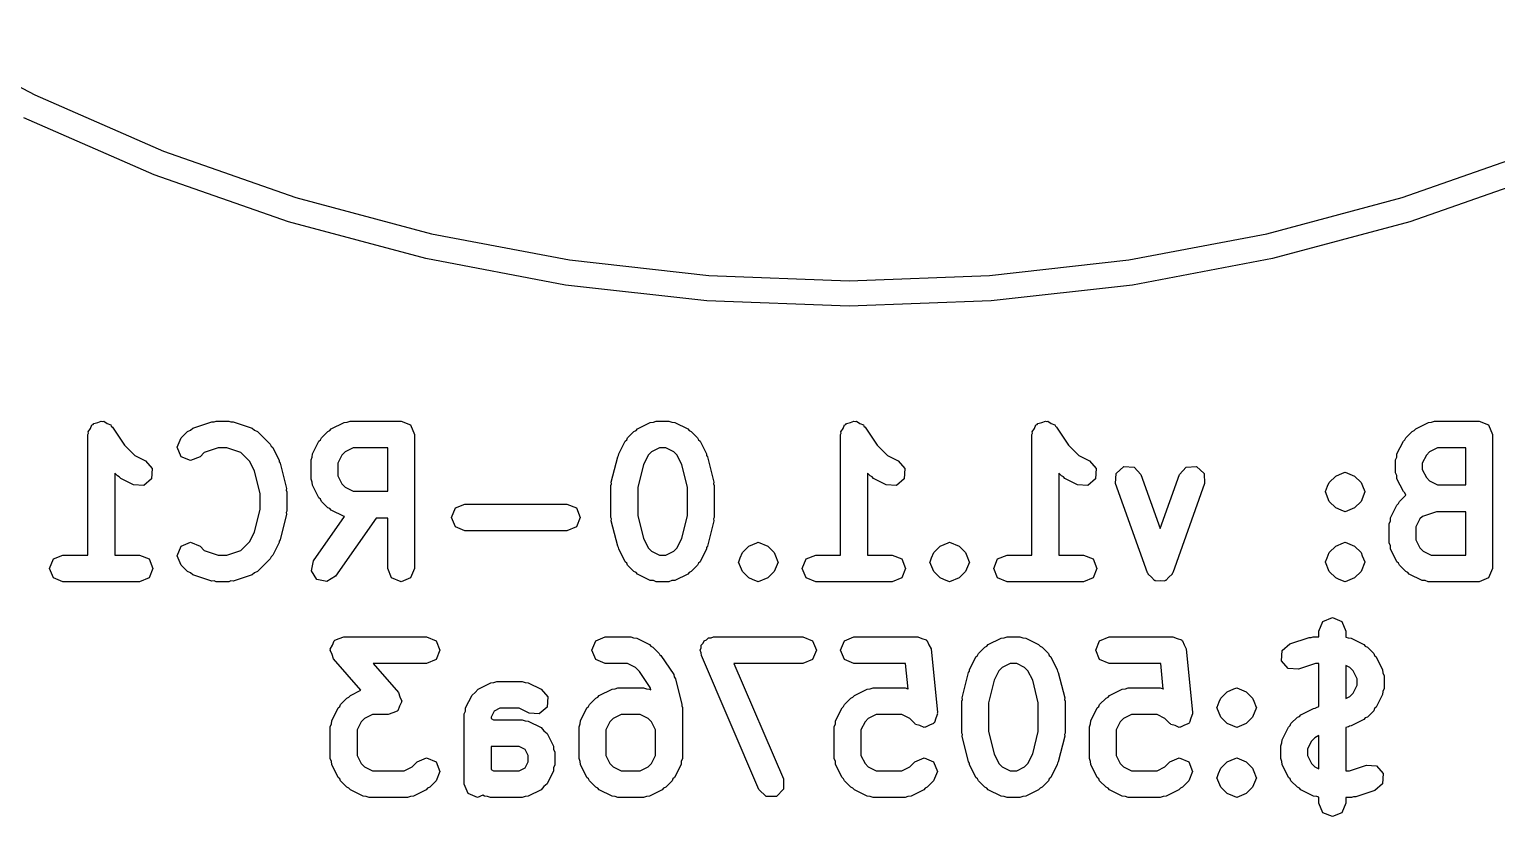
# Model space of a CAD drawing. Extents: x 2.814 to 3.627, y -2.717 to -1.999.
# Drawn here: x 3.0291 to 3.2448, y -2.7167 to -2.601 of the extents above; entities that cross this region are included whole.
import ezdxf

# ---------------------------------------------------------------- set-up
doc = ezdxf.new("R2010")
doc.units = 0
doc.header["$MEASUREMENT"] = 0
doc.layers.add('BLACK', color=7, linetype='CONTINUOUS')

msp = doc.modelspace()

# ---------------------------------------------------------------- linework, layer by layer
at = {"layer": 'BLACK', "linetype": 'CONTINUOUS'}
for p, q in [((3.01171, -2.60104), (3.02995, -2.61068)), ((3.02995, -2.61068), (3.04885, -2.61892)), ((3.04748, -2.62241), (3.02832, -2.61405)), ((3.04885, -2.61892), (3.06832, -2.62574)), ((3.23089, -2.62574), (3.25036, -2.61892)), ((3.06721, -2.62931), (3.04748, -2.62241)), ((3.25173, -2.62241), (3.232, -2.62931)), ((3.06832, -2.62574), (3.08824, -2.63107)), ((3.21097, -2.63107), (3.23089, -2.62574)), ((3.08741, -2.63472), (3.06721, -2.62931)), ((3.232, -2.62931), (3.21181, -2.63472)), ((3.08824, -2.63107), (3.1085, -2.63491)), ((3.19071, -2.63491), (3.21097, -2.63107)), ((3.10794, -2.63861), (3.08741, -2.63472)), ((3.1085, -2.63491), (3.129, -2.63722)), ((3.17022, -2.63722), (3.19071, -2.63491)), ((3.21181, -2.63472), (3.19127, -2.63861)), ((3.12872, -2.64095), (3.10794, -2.63861)), ((3.129, -2.63722), (3.14961, -2.63799)), ((3.14961, -2.63799), (3.17022, -2.63722)), ((3.19127, -2.63861), (3.1705, -2.64095)), ((3.14961, -2.64173), (3.12872, -2.64095)), ((3.1705, -2.64095), (3.14961, -2.64173)), ((3.03918, -2.65883), (3.03971, -2.65861)), ((3.03971, -2.65861), (3.03989, -2.65868)), ((3.03989, -2.65868), (3.04009, -2.65864)), ((3.04009, -2.65864), (3.04057, -2.65896)), ((3.05628, -2.65873), (3.05658, -2.65861)), ((3.05658, -2.65861), (3.05846, -2.65861)), ((3.05846, -2.65861), (3.05875, -2.65873)), ((3.07584, -2.65878), (3.07627, -2.65861)), ((3.07627, -2.65861), (3.08376, -2.65861)), ((3.08376, -2.65861), (3.08516, -2.65918)), ((3.12084, -2.65878), (3.12126, -2.65861)), ((3.12126, -2.65861), (3.12313, -2.65861)), ((3.12313, -2.65861), (3.12356, -2.65878)), ((3.14979, -2.65883), (3.15032, -2.65861)), ((3.15032, -2.65861), (3.15051, -2.65868)), ((3.15051, -2.65868), (3.1507, -2.65864)), ((3.1507, -2.65864), (3.15118, -2.65896)), ((3.17791, -2.65883), (3.17844, -2.65861)), ((3.17844, -2.65861), (3.17863, -2.65868)), ((3.17863, -2.65868), (3.17883, -2.65864)), ((3.17883, -2.65864), (3.1793, -2.65896)), ((3.2352, -2.65878), (3.23562, -2.65861)), ((3.23562, -2.65861), (3.24218, -2.65861)), ((3.24218, -2.65861), (3.24357, -2.65918)), ((3.03774, -2.66058), (3.03782, -2.66039)), ((3.03774, -2.67829), (3.03774, -2.66058)), ((3.03778, -2.66019), (3.0381, -2.65971)), ((3.03782, -2.66039), (3.03778, -2.66019)), ((3.0381, -2.65971), (3.03832, -2.65918)), ((3.03832, -2.65918), (3.0385, -2.65911)), ((3.0385, -2.65911), (3.03862, -2.65894)), ((3.03862, -2.65894), (3.03918, -2.65883)), ((3.04057, -2.65896), (3.0411, -2.65918)), ((3.0411, -2.65918), (3.04118, -2.65937)), ((3.04118, -2.65937), (3.04135, -2.65948)), ((3.04135, -2.65948), (3.04311, -2.66213)), ((3.05144, -2.66106), (3.05238, -2.66012)), ((3.05238, -2.66012), (3.0528, -2.65995)), ((3.0528, -2.65995), (3.05315, -2.65965)), ((3.05315, -2.65965), (3.05596, -2.65871)), ((3.05596, -2.65871), (3.05628, -2.65873)), ((3.05875, -2.65873), (3.05908, -2.65871)), ((3.05908, -2.65871), (3.06189, -2.65965)), ((3.06189, -2.65965), (3.06224, -2.65995)), ((3.06224, -2.65995), (3.06266, -2.66012)), ((3.06266, -2.66012), (3.06453, -2.662)), ((3.07206, -2.66106), (3.073, -2.66012)), ((3.073, -2.66012), (3.0733, -2.66)), ((3.0733, -2.66), (3.07351, -2.65975)), ((3.07351, -2.65975), (3.07539, -2.65881)), ((3.07539, -2.65881), (3.07584, -2.65878)), ((3.08516, -2.65918), (3.08573, -2.66058)), ((3.08573, -2.66058), (3.08573, -2.68026)), ((3.11706, -2.66106), (3.11799, -2.66012)), ((3.11799, -2.66012), (3.11829, -2.66)), ((3.11829, -2.66), (3.1185, -2.65975)), ((3.1185, -2.65975), (3.12038, -2.65881)), ((3.12038, -2.65881), (3.12084, -2.65878)), ((3.12356, -2.65878), (3.12401, -2.65881)), ((3.12401, -2.65881), (3.12589, -2.65975)), ((3.12589, -2.65975), (3.1261, -2.66)), ((3.1261, -2.66), (3.1264, -2.66012)), ((3.1264, -2.66012), (3.12734, -2.66106)), ((3.14835, -2.66058), (3.14843, -2.66039)), ((3.14835, -2.67829), (3.14835, -2.66058)), ((3.14839, -2.66019), (3.14871, -2.65971)), ((3.14843, -2.66039), (3.14839, -2.66019)), ((3.14871, -2.65971), (3.14893, -2.65918)), ((3.14893, -2.65918), (3.14911, -2.65911)), ((3.14911, -2.65911), (3.14923, -2.65894)), ((3.14923, -2.65894), (3.14979, -2.65883)), ((3.15118, -2.65896), (3.15171, -2.65918)), ((3.15171, -2.65918), (3.15179, -2.65937)), ((3.15179, -2.65937), (3.15196, -2.65948)), ((3.15196, -2.65948), (3.15372, -2.66213)), ((3.17647, -2.66058), (3.17655, -2.66039)), ((3.17647, -2.67829), (3.17647, -2.66058)), ((3.17651, -2.66019), (3.17683, -2.65971)), ((3.17655, -2.66039), (3.17651, -2.66019)), ((3.17683, -2.65971), (3.17705, -2.65918)), ((3.17705, -2.65918), (3.17724, -2.65911)), ((3.17724, -2.65911), (3.17735, -2.65894)), ((3.17735, -2.65894), (3.17791, -2.65883)), ((3.1793, -2.65896), (3.17983, -2.65918)), ((3.17983, -2.65918), (3.17991, -2.65937)), ((3.17991, -2.65937), (3.18008, -2.65948)), ((3.18008, -2.65948), (3.18184, -2.66213)), ((3.23142, -2.66106), (3.23235, -2.66012)), ((3.23235, -2.66012), (3.23265, -2.66)), ((3.23265, -2.66), (3.23287, -2.65975)), ((3.23287, -2.65975), (3.23474, -2.65881)), ((3.23474, -2.65881), (3.2352, -2.65878)), ((3.24357, -2.65918), (3.24415, -2.66058)), ((3.24415, -2.66058), (3.24415, -2.68026)), ((3.04311, -2.66213), (3.04462, -2.66364)), ((3.05086, -2.66245), (3.05144, -2.66106)), ((3.05144, -2.66384), (3.05086, -2.66245)), ((3.0569, -2.66254), (3.05483, -2.66323)), ((3.05814, -2.66254), (3.0569, -2.66254)), ((3.0602, -2.66323), (3.05814, -2.66254)), ((3.06453, -2.662), (3.06466, -2.66229)), ((3.06466, -2.66229), (3.0649, -2.66251)), ((3.0649, -2.66251), (3.06584, -2.66438)), ((3.07076, -2.66344), (3.07169, -2.66157)), ((3.07169, -2.66157), (3.07194, -2.66136)), ((3.07194, -2.66136), (3.07206, -2.66106)), ((3.07673, -2.66254), (3.07556, -2.66313)), ((3.0818, -2.66254), (3.07673, -2.66254)), ((3.0818, -2.66892), (3.0818, -2.66254)), ((3.11575, -2.66344), (3.11669, -2.66157)), ((3.11669, -2.66157), (3.11693, -2.66136)), ((3.11693, -2.66136), (3.11706, -2.66106)), ((3.12172, -2.66254), (3.12055, -2.66313)), ((3.12267, -2.66254), (3.12172, -2.66254)), ((3.12384, -2.66313), (3.12267, -2.66254)), ((3.12734, -2.66106), (3.12746, -2.66136)), ((3.12746, -2.66136), (3.12771, -2.66157)), ((3.12771, -2.66157), (3.12864, -2.66344)), ((3.15372, -2.66213), (3.15523, -2.66364)), ((3.18184, -2.66213), (3.18336, -2.66364)), ((3.23011, -2.66344), (3.23105, -2.66157)), ((3.23105, -2.66157), (3.23129, -2.66136)), ((3.23129, -2.66136), (3.23142, -2.66106)), ((3.23609, -2.66254), (3.23491, -2.66313)), ((3.24021, -2.66254), (3.23609, -2.66254)), ((3.24021, -2.66798), (3.24021, -2.66254)), ((3.04462, -2.66364), (3.04621, -2.66444)), ((3.04621, -2.66444), (3.0472, -2.66558)), ((3.05283, -2.66442), (3.05144, -2.66384)), ((3.05422, -2.66384), (3.05283, -2.66442)), ((3.05483, -2.66323), (3.05422, -2.66384)), ((3.06152, -2.66455), (3.0602, -2.66323)), ((3.06222, -2.66595), (3.06152, -2.66455)), ((3.06584, -2.66438), (3.06586, -2.6646)), ((3.06586, -2.6646), (3.06599, -2.66478)), ((3.06599, -2.66478), (3.06693, -2.66853)), ((3.07055, -2.66432), (3.07072, -2.6639)), ((3.07055, -2.66714), (3.07055, -2.66432)), ((3.07072, -2.6639), (3.07076, -2.66344)), ((3.07507, -2.66362), (3.07448, -2.66479)), ((3.07448, -2.66479), (3.07448, -2.66667)), ((3.07556, -2.66313), (3.07507, -2.66362)), ((3.11466, -2.6676), (3.1156, -2.66385)), ((3.1156, -2.66385), (3.11573, -2.66367)), ((3.11573, -2.66367), (3.11575, -2.66344)), ((3.11937, -2.66501), (3.11854, -2.66832)), ((3.12007, -2.66362), (3.11937, -2.66501)), ((3.12055, -2.66313), (3.12007, -2.66362)), ((3.12433, -2.66362), (3.12384, -2.66313)), ((3.12503, -2.66501), (3.12433, -2.66362)), ((3.12585, -2.66832), (3.12503, -2.66501)), ((3.12864, -2.66344), (3.12866, -2.66367)), ((3.12866, -2.66367), (3.12879, -2.66385)), ((3.12879, -2.66385), (3.12973, -2.6676)), ((3.15523, -2.66364), (3.15682, -2.66444)), ((3.15682, -2.66444), (3.15781, -2.66558)), ((3.18336, -2.66364), (3.18494, -2.66444)), ((3.18494, -2.66444), (3.18593, -2.66558)), ((3.2299, -2.66432), (3.23008, -2.6639)), ((3.2299, -2.6662), (3.2299, -2.66432)), ((3.23008, -2.6639), (3.23011, -2.66344)), ((3.23443, -2.66362), (3.23384, -2.66479)), ((3.23384, -2.66479), (3.23384, -2.66573)), ((3.23491, -2.66313), (3.23443, -2.66362)), ((3.04207, -2.66665), (3.04168, -2.66626)), ((3.04168, -2.66626), (3.04168, -2.67829)), ((3.04236, -2.66678), (3.04207, -2.66665)), ((3.04258, -2.66702), (3.04236, -2.66678)), ((3.04445, -2.66796), (3.04258, -2.66702)), ((3.04709, -2.66708), (3.04595, -2.66807)), ((3.0472, -2.66558), (3.04709, -2.66708)), ((3.06305, -2.66925), (3.06222, -2.66595)), ((3.07072, -2.66756), (3.07055, -2.66714)), ((3.07448, -2.66667), (3.07507, -2.66785)), ((3.15268, -2.66665), (3.15229, -2.66626)), ((3.15229, -2.66626), (3.15229, -2.67829)), ((3.15298, -2.66678), (3.15268, -2.66665)), ((3.15319, -2.66702), (3.15298, -2.66678)), ((3.15506, -2.66796), (3.15319, -2.66702)), ((3.1577, -2.66708), (3.15657, -2.66807)), ((3.15781, -2.66558), (3.1577, -2.66708)), ((3.1808, -2.66665), (3.18041, -2.66626)), ((3.18041, -2.66626), (3.18041, -2.67829)), ((3.1811, -2.66678), (3.1808, -2.66665)), ((3.18131, -2.66702), (3.1811, -2.66678)), ((3.18318, -2.66796), (3.18131, -2.66702)), ((3.18583, -2.66708), (3.18469, -2.66807)), ((3.18593, -2.66558), (3.18583, -2.66708)), ((3.18877, -2.6678), (3.18885, -2.66629)), ((3.18885, -2.66629), (3.18996, -2.66528)), ((3.18996, -2.66528), (3.19147, -2.66536)), ((3.19147, -2.66536), (3.19248, -2.66647)), ((3.19248, -2.66647), (3.19531, -2.67441)), ((3.19531, -2.67441), (3.19815, -2.66647)), ((3.19815, -2.66647), (3.19916, -2.66536)), ((3.19916, -2.66536), (3.20066, -2.66528)), ((3.20066, -2.66528), (3.20178, -2.66629)), ((3.20178, -2.66629), (3.20185, -2.6678)), ((3.22017, -2.66762), (3.22111, -2.66668)), ((3.22111, -2.66668), (3.22209, -2.66627)), ((3.22111, -2.66668), (3.22111, -2.66668)), ((3.22111, -2.66668), (3.22111, -2.66668)), ((3.22209, -2.66627), (3.2225, -2.66611)), ((3.2225, -2.66611), (3.2225, -2.66611)), ((3.2225, -2.66611), (3.22389, -2.66668)), ((3.22389, -2.66668), (3.22483, -2.66762)), ((3.23008, -2.66662), (3.2299, -2.6662)), ((3.23011, -2.66708), (3.23008, -2.66662)), ((3.23105, -2.66895), (3.23011, -2.66708)), ((3.23384, -2.66573), (3.23443, -2.66691)), ((3.23443, -2.66691), (3.23491, -2.66739)), ((3.04595, -2.66807), (3.04445, -2.66796)), ((3.06305, -2.67158), (3.06305, -2.66925)), ((3.06693, -2.66853), (3.06689, -2.66878)), ((3.06689, -2.66878), (3.06699, -2.66901)), ((3.06699, -2.66901), (3.06699, -2.67182)), ((3.07076, -2.66802), (3.07072, -2.66756)), ((3.07169, -2.66989), (3.07076, -2.66802)), ((3.07507, -2.66785), (3.07556, -2.66833)), ((3.07556, -2.66833), (3.07673, -2.66892)), ((3.07673, -2.66892), (3.0818, -2.66892)), ((3.1146, -2.66807), (3.1147, -2.66784)), ((3.1146, -2.67276), (3.1146, -2.66807)), ((3.1147, -2.66784), (3.11466, -2.6676)), ((3.11854, -2.66832), (3.11854, -2.67252)), ((3.12585, -2.67252), (3.12585, -2.66832)), ((3.12973, -2.6676), (3.12969, -2.66784)), ((3.12969, -2.66784), (3.12979, -2.66807)), ((3.12979, -2.66807), (3.12979, -2.67276)), ((3.15657, -2.66807), (3.15506, -2.66796)), ((3.18469, -2.66807), (3.18318, -2.66796)), ((3.19346, -2.68092), (3.18877, -2.6678)), ((3.20185, -2.6678), (3.19717, -2.68092)), ((3.21959, -2.66901), (3.21961, -2.66895)), ((3.22017, -2.6704), (3.21959, -2.66901)), ((3.21961, -2.66895), (3.21993, -2.66819)), ((3.21993, -2.66819), (3.22017, -2.66762)), ((3.22017, -2.66762), (3.22017, -2.66762)), ((3.22483, -2.66762), (3.22504, -2.66813)), ((3.2254, -2.66901), (3.22483, -2.6704)), ((3.22504, -2.66813), (3.22538, -2.66895)), ((3.22538, -2.66895), (3.2254, -2.66901)), ((3.23129, -2.66917), (3.23105, -2.66895)), ((3.23142, -2.66947), (3.23129, -2.66917)), ((3.23144, -2.66949), (3.23142, -2.66947)), ((3.23491, -2.66739), (3.23609, -2.66798)), ((3.23609, -2.66798), (3.24021, -2.66798)), ((3.06222, -2.67489), (3.06305, -2.67158)), ((3.07194, -2.6701), (3.07169, -2.66989)), ((3.07206, -2.6704), (3.07194, -2.6701)), ((3.073, -2.67134), (3.07206, -2.6704)), ((3.0733, -2.67146), (3.073, -2.67134)), ((3.07351, -2.67171), (3.0733, -2.67146)), ((3.09117, -2.67276), (3.09175, -2.67137)), ((3.09175, -2.67137), (3.09314, -2.67079)), ((3.09314, -2.67079), (3.10814, -2.67079)), ((3.10814, -2.67079), (3.10953, -2.67137)), ((3.10953, -2.67137), (3.1101, -2.67276)), ((3.22111, -2.67134), (3.22017, -2.6704)), ((3.22192, -2.67168), (3.22111, -2.67134)), ((3.22389, -2.67134), (3.2225, -2.67192)), ((3.22483, -2.6704), (3.22389, -2.67134)), ((3.22389, -2.67134), (3.22389, -2.67134)), ((3.22483, -2.6704), (3.22483, -2.6704)), ((3.22917, -2.67282), (3.23011, -2.67094)), ((3.23011, -2.67094), (3.23035, -2.67073)), ((3.23035, -2.67073), (3.23048, -2.67043)), ((3.23048, -2.67043), (3.23142, -2.66949)), ((3.23142, -2.66949), (3.23144, -2.66949)), ((3.06693, -2.6723), (3.06599, -2.67605)), ((3.06699, -2.67182), (3.06689, -2.67205)), ((3.06689, -2.67205), (3.06693, -2.6723)), ((3.0709, -2.67913), (3.07544, -2.67265)), ((3.07539, -2.67265), (3.07351, -2.67171)), ((3.0801, -2.67285), (3.07413, -2.68139)), ((3.07544, -2.67265), (3.07539, -2.67265)), ((3.0818, -2.67285), (3.0801, -2.67285)), ((3.0818, -2.68026), (3.0818, -2.67285)), ((3.09175, -2.67415), (3.09117, -2.67276)), ((3.1101, -2.67276), (3.10953, -2.67415)), ((3.1147, -2.67299), (3.1146, -2.67276)), ((3.11466, -2.67324), (3.1147, -2.67299)), ((3.1156, -2.67699), (3.11466, -2.67324)), ((3.11854, -2.67252), (3.11937, -2.67582)), ((3.12503, -2.67582), (3.12585, -2.67252)), ((3.12973, -2.67324), (3.12879, -2.67699)), ((3.12979, -2.67276), (3.12969, -2.67299)), ((3.12969, -2.67299), (3.12973, -2.67324)), ((3.2225, -2.67192), (3.22192, -2.67168)), ((3.2225, -2.67192), (3.2225, -2.67192)), ((3.2225, -2.67192), (3.2225, -2.67192)), ((3.22897, -2.6737), (3.22914, -2.67328)), ((3.22897, -2.67651), (3.22897, -2.6737)), ((3.22914, -2.67328), (3.22917, -2.67282)), ((3.23349, -2.67299), (3.2329, -2.67416)), ((3.23387, -2.67261), (3.23349, -2.67299)), ((3.23594, -2.67192), (3.23387, -2.67261)), ((3.24021, -2.67192), (3.23594, -2.67192)), ((3.24021, -2.67829), (3.24021, -2.67192)), ((3.06152, -2.67628), (3.06222, -2.67489)), ((3.09314, -2.67473), (3.09175, -2.67415)), ((3.10814, -2.67473), (3.09314, -2.67473)), ((3.10953, -2.67415), (3.10814, -2.67473)), ((3.11937, -2.67582), (3.12007, -2.67722)), ((3.12433, -2.67722), (3.12503, -2.67582)), ((3.2329, -2.67416), (3.2329, -2.67605)), ((3.05086, -2.67839), (3.05144, -2.67699)), ((3.05144, -2.67699), (3.05283, -2.67642)), ((3.05283, -2.67642), (3.05422, -2.67699)), ((3.05422, -2.67699), (3.05483, -2.6776)), ((3.05483, -2.6776), (3.0569, -2.67829)), ((3.05814, -2.67829), (3.0602, -2.6776)), ((3.0602, -2.6776), (3.06152, -2.67628)), ((3.06584, -2.67645), (3.0649, -2.67833)), ((3.06586, -2.67623), (3.06584, -2.67645)), ((3.06599, -2.67605), (3.06586, -2.67623)), ((3.11573, -2.67717), (3.1156, -2.67699)), ((3.11575, -2.67739), (3.11573, -2.67717)), ((3.11669, -2.67927), (3.11575, -2.67739)), ((3.12007, -2.67722), (3.12055, -2.67771)), ((3.12055, -2.67771), (3.12172, -2.67829)), ((3.12267, -2.67829), (3.12384, -2.67771)), ((3.12384, -2.67771), (3.12433, -2.67722)), ((3.12864, -2.67739), (3.12771, -2.67927)), ((3.12866, -2.67717), (3.12864, -2.67739)), ((3.12879, -2.67699), (3.12866, -2.67717)), ((3.13361, -2.6787), (3.13393, -2.67793)), ((3.13393, -2.67793), (3.13487, -2.67699)), ((3.13393, -2.67793), (3.13393, -2.67793)), ((3.13487, -2.67699), (3.13603, -2.67651)), ((3.13487, -2.67699), (3.13487, -2.67699)), ((3.13487, -2.67699), (3.13487, -2.67699)), ((3.13603, -2.67651), (3.13626, -2.67642)), ((3.13626, -2.67642), (3.13626, -2.67642)), ((3.13626, -2.67642), (3.13765, -2.67699)), ((3.13765, -2.67699), (3.13859, -2.67793)), ((3.13859, -2.67793), (3.13878, -2.67839)), ((3.16173, -2.6787), (3.16205, -2.67793)), ((3.16205, -2.67793), (3.16299, -2.67699)), ((3.16205, -2.67793), (3.16205, -2.67793)), ((3.16299, -2.67699), (3.16415, -2.67651)), ((3.16299, -2.67699), (3.16299, -2.67699)), ((3.16299, -2.67699), (3.16299, -2.67699)), ((3.16415, -2.67651), (3.16438, -2.67642)), ((3.16438, -2.67642), (3.16438, -2.67642)), ((3.16438, -2.67642), (3.16577, -2.67699)), ((3.16577, -2.67699), (3.16671, -2.67793)), ((3.16671, -2.67793), (3.1669, -2.67839)), ((3.21985, -2.6787), (3.22017, -2.67793)), ((3.22017, -2.67793), (3.22111, -2.67699)), ((3.22017, -2.67793), (3.22017, -2.67793)), ((3.22111, -2.67699), (3.22227, -2.67651)), ((3.22111, -2.67699), (3.22111, -2.67699)), ((3.22111, -2.67699), (3.22111, -2.67699)), ((3.22227, -2.67651), (3.2225, -2.67642)), ((3.2225, -2.67642), (3.2225, -2.67642)), ((3.2225, -2.67642), (3.22389, -2.67699)), ((3.22389, -2.67699), (3.22483, -2.67793)), ((3.22483, -2.67793), (3.22502, -2.67839)), ((3.22914, -2.67693), (3.22897, -2.67651)), ((3.22917, -2.67739), (3.22914, -2.67693)), ((3.23011, -2.67927), (3.22917, -2.67739)), ((3.2329, -2.67605), (3.23349, -2.67722)), ((3.23349, -2.67722), (3.23397, -2.67771)), ((3.23397, -2.67771), (3.23515, -2.67829)), ((3.03211, -2.68026), (3.03269, -2.67887)), ((3.03269, -2.67887), (3.03408, -2.67829)), ((3.03408, -2.67829), (3.03774, -2.67829)), ((3.04168, -2.67829), (3.04533, -2.67829)), ((3.04533, -2.67829), (3.04672, -2.67887)), ((3.04672, -2.67887), (3.0473, -2.68026)), ((3.05144, -2.67978), (3.05086, -2.67839)), ((3.05238, -2.68071), (3.05144, -2.67978)), ((3.0569, -2.67829), (3.05814, -2.67829)), ((3.06453, -2.67884), (3.06266, -2.68071)), ((3.06466, -2.67854), (3.06453, -2.67884)), ((3.0649, -2.67833), (3.06466, -2.67854)), ((3.07058, -2.6806), (3.0709, -2.67913)), ((3.11693, -2.67948), (3.11669, -2.67927)), ((3.11706, -2.67978), (3.11693, -2.67948)), ((3.11799, -2.68071), (3.11706, -2.67978)), ((3.12172, -2.67829), (3.12267, -2.67829)), ((3.12734, -2.67978), (3.1264, -2.68071)), ((3.12746, -2.67948), (3.12734, -2.67978)), ((3.12771, -2.67927), (3.12746, -2.67948)), ((3.13335, -2.67932), (3.13338, -2.67927)), ((3.13393, -2.68071), (3.13335, -2.67932)), ((3.13338, -2.67927), (3.13361, -2.6787)), ((3.13916, -2.67932), (3.13859, -2.68071)), ((3.13878, -2.67839), (3.13914, -2.67927)), ((3.13914, -2.67927), (3.13916, -2.67932)), ((3.14273, -2.68026), (3.1433, -2.67887)), ((3.1433, -2.67887), (3.14469, -2.67829)), ((3.14469, -2.67829), (3.14835, -2.67829)), ((3.15229, -2.67829), (3.15594, -2.67829)), ((3.15594, -2.67829), (3.15733, -2.67887)), ((3.15733, -2.67887), (3.15791, -2.68026)), ((3.16147, -2.67932), (3.1615, -2.67927)), ((3.16205, -2.68071), (3.16147, -2.67932)), ((3.1615, -2.67927), (3.16173, -2.6787)), ((3.16729, -2.67932), (3.16671, -2.68071)), ((3.1669, -2.67839), (3.16726, -2.67927)), ((3.16726, -2.67927), (3.16729, -2.67932)), ((3.17085, -2.68026), (3.17142, -2.67887)), ((3.17142, -2.67887), (3.17282, -2.67829)), ((3.17282, -2.67829), (3.17647, -2.67829)), ((3.18041, -2.67829), (3.18406, -2.67829)), ((3.18406, -2.67829), (3.18546, -2.67887)), ((3.18546, -2.67887), (3.18603, -2.68026)), ((3.21959, -2.67932), (3.21961, -2.67927)), ((3.22017, -2.68071), (3.21959, -2.67932)), ((3.21961, -2.67927), (3.21985, -2.6787)), ((3.2254, -2.67932), (3.22483, -2.68071)), ((3.22502, -2.67839), (3.22538, -2.67927)), ((3.22538, -2.67927), (3.2254, -2.67932)), ((3.23035, -2.67948), (3.23011, -2.67927)), ((3.23048, -2.67978), (3.23035, -2.67948)), ((3.23142, -2.68071), (3.23048, -2.67978)), ((3.23515, -2.67829), (3.24021, -2.67829)), ((3.03269, -2.68165), (3.03211, -2.68026)), ((3.03408, -2.68223), (3.03269, -2.68165)), ((3.03971, -2.68223), (3.03408, -2.68223)), ((3.04533, -2.68223), (3.03971, -2.68223)), ((3.04672, -2.68165), (3.04533, -2.68223)), ((3.0473, -2.68026), (3.04672, -2.68165)), ((3.0528, -2.68089), (3.05238, -2.68071)), ((3.05315, -2.68119), (3.0528, -2.68089)), ((3.05596, -2.68213), (3.05315, -2.68119)), ((3.05628, -2.6821), (3.05596, -2.68213)), ((3.05658, -2.68223), (3.05628, -2.6821)), ((3.05846, -2.68223), (3.05658, -2.68223)), ((3.05875, -2.6821), (3.05846, -2.68223)), ((3.05908, -2.68213), (3.05875, -2.6821)), ((3.06189, -2.68119), (3.05908, -2.68213)), ((3.06224, -2.68089), (3.06189, -2.68119)), ((3.06266, -2.68071), (3.06224, -2.68089)), ((3.07139, -2.68187), (3.07058, -2.6806)), ((3.07286, -2.6822), (3.07139, -2.68187)), ((3.07413, -2.68139), (3.07286, -2.6822)), ((3.08237, -2.68165), (3.0818, -2.68026)), ((3.08376, -2.68223), (3.08237, -2.68165)), ((3.08516, -2.68165), (3.08376, -2.68223)), ((3.08573, -2.68026), (3.08516, -2.68165)), ((3.11829, -2.68084), (3.11799, -2.68071)), ((3.1185, -2.68108), (3.11829, -2.68084)), ((3.12038, -2.68202), (3.1185, -2.68108)), ((3.12084, -2.68205), (3.12038, -2.68202)), ((3.12126, -2.68223), (3.12084, -2.68205)), ((3.12313, -2.68223), (3.12126, -2.68223)), ((3.12356, -2.68205), (3.12313, -2.68223)), ((3.12401, -2.68202), (3.12356, -2.68205)), ((3.12589, -2.68108), (3.12401, -2.68202)), ((3.1261, -2.68084), (3.12589, -2.68108)), ((3.1264, -2.68071), (3.1261, -2.68084)), ((3.13487, -2.68165), (3.13393, -2.68071)), ((3.1354, -2.68187), (3.13487, -2.68165)), ((3.13626, -2.68223), (3.1354, -2.68187)), ((3.13765, -2.68165), (3.13626, -2.68223)), ((3.13626, -2.68223), (3.13626, -2.68223)), ((3.13626, -2.68223), (3.13626, -2.68223)), ((3.13859, -2.68071), (3.13765, -2.68165)), ((3.13765, -2.68165), (3.13765, -2.68165)), ((3.13859, -2.68071), (3.13859, -2.68071)), ((3.1433, -2.68165), (3.14273, -2.68026)), ((3.14469, -2.68223), (3.1433, -2.68165)), ((3.15032, -2.68223), (3.14469, -2.68223)), ((3.15594, -2.68223), (3.15032, -2.68223)), ((3.15733, -2.68165), (3.15594, -2.68223)), ((3.15791, -2.68026), (3.15733, -2.68165)), ((3.16299, -2.68165), (3.16205, -2.68071)), ((3.16352, -2.68187), (3.16299, -2.68165)), ((3.16438, -2.68223), (3.16352, -2.68187)), ((3.16577, -2.68165), (3.16438, -2.68223)), ((3.16438, -2.68223), (3.16438, -2.68223)), ((3.16438, -2.68223), (3.16438, -2.68223)), ((3.16671, -2.68071), (3.16577, -2.68165)), ((3.16577, -2.68165), (3.16577, -2.68165)), ((3.16671, -2.68071), (3.16671, -2.68071)), ((3.17142, -2.68165), (3.17085, -2.68026)), ((3.17282, -2.68223), (3.17142, -2.68165)), ((3.17844, -2.68223), (3.17282, -2.68223)), ((3.18406, -2.68223), (3.17844, -2.68223)), ((3.18546, -2.68165), (3.18406, -2.68223)), ((3.18603, -2.68026), (3.18546, -2.68165)), ((3.19353, -2.681), (3.19346, -2.68092)), ((3.19353, -2.6811), (3.19353, -2.681)), ((3.19403, -2.68155), (3.19353, -2.6811)), ((3.19447, -2.68204), (3.19403, -2.68155)), ((3.19457, -2.68204), (3.19447, -2.68204)), ((3.19465, -2.68211), (3.19457, -2.68204)), ((3.19531, -2.68208), (3.19465, -2.68211)), ((3.19598, -2.68211), (3.19531, -2.68208)), ((3.19605, -2.68204), (3.19598, -2.68211)), ((3.19616, -2.68204), (3.19605, -2.68204)), ((3.1966, -2.68155), (3.19616, -2.68204)), ((3.19709, -2.6811), (3.1966, -2.68155)), ((3.1971, -2.681), (3.19709, -2.6811)), ((3.19717, -2.68092), (3.1971, -2.681)), ((3.22111, -2.68165), (3.22017, -2.68071)), ((3.22164, -2.68187), (3.22111, -2.68165)), ((3.2225, -2.68223), (3.22164, -2.68187)), ((3.22389, -2.68165), (3.2225, -2.68223)), ((3.2225, -2.68223), (3.2225, -2.68223)), ((3.2225, -2.68223), (3.2225, -2.68223)), ((3.22483, -2.68071), (3.22389, -2.68165)), ((3.22389, -2.68165), (3.22389, -2.68165)), ((3.22483, -2.68071), (3.22483, -2.68071)), ((3.23172, -2.68084), (3.23142, -2.68071)), ((3.23193, -2.68108), (3.23172, -2.68084)), ((3.2338, -2.68202), (3.23193, -2.68108)), ((3.23426, -2.68205), (3.2338, -2.68202)), ((3.23468, -2.68223), (3.23426, -2.68205)), ((3.24218, -2.68223), (3.23468, -2.68223)), ((3.24357, -2.68165), (3.24218, -2.68223)), ((3.24415, -2.68026), (3.24357, -2.68165)), ((3.21865, -2.68946), (3.21923, -2.68806)), ((3.21923, -2.68806), (3.22062, -2.68749)), ((3.22062, -2.68749), (3.22201, -2.68806)), ((3.22201, -2.68806), (3.22259, -2.68946)), ((3.07367, -2.69152), (3.07394, -2.69088)), ((3.07394, -2.69088), (3.074, -2.69085)), ((3.074, -2.69085), (3.07403, -2.69079)), ((3.07403, -2.69079), (3.07469, -2.69056)), ((3.07469, -2.69056), (3.07533, -2.6903)), ((3.07533, -2.6903), (3.08751, -2.6903)), ((3.08751, -2.6903), (3.08891, -2.69088)), ((3.08891, -2.69088), (3.08948, -2.69227)), ((3.11179, -2.69227), (3.11237, -2.69088)), ((3.11237, -2.69088), (3.11376, -2.6903)), ((3.11376, -2.6903), (3.11751, -2.6903)), ((3.11751, -2.6903), (3.11793, -2.69047)), ((3.11793, -2.69047), (3.11839, -2.69051)), ((3.11839, -2.69051), (3.12027, -2.69144)), ((3.12815, -2.69125), (3.1283, -2.69088)), ((3.1283, -2.69088), (3.12866, -2.69073)), ((3.12866, -2.69073), (3.12892, -2.69046)), ((3.12892, -2.69046), (3.12932, -2.69045)), ((3.12932, -2.69045), (3.1297, -2.6903)), ((3.1297, -2.6903), (3.14282, -2.6903)), ((3.14282, -2.6903), (3.14421, -2.69088)), ((3.14421, -2.69088), (3.14479, -2.69227)), ((3.14835, -2.69227), (3.14893, -2.69088)), ((3.14893, -2.69088), (3.15032, -2.6903)), ((3.15032, -2.6903), (3.15969, -2.6903)), ((3.15969, -2.6903), (3.1603, -2.69055)), ((3.1603, -2.69055), (3.16094, -2.69074)), ((3.16094, -2.69074), (3.16099, -2.69084)), ((3.16099, -2.69084), (3.16108, -2.69088)), ((3.16108, -2.69088), (3.16134, -2.69149)), ((3.17006, -2.69144), (3.17194, -2.69051)), ((3.17194, -2.69051), (3.17239, -2.69047)), ((3.17239, -2.69047), (3.17282, -2.6903)), ((3.17282, -2.6903), (3.17469, -2.6903)), ((3.17469, -2.6903), (3.17511, -2.69047)), ((3.17511, -2.69047), (3.17557, -2.69051)), ((3.17557, -2.69051), (3.17745, -2.69144)), ((3.18585, -2.69227), (3.18642, -2.69088)), ((3.18642, -2.69088), (3.18781, -2.6903)), ((3.18781, -2.6903), (3.19719, -2.6903)), ((3.19719, -2.6903), (3.1978, -2.69055)), ((3.1978, -2.69055), (3.19843, -2.69074)), ((3.19843, -2.69074), (3.19848, -2.69084)), ((3.19848, -2.69084), (3.19858, -2.69088)), ((3.19858, -2.69088), (3.19883, -2.69149)), ((3.21438, -2.69134), (3.21719, -2.6904)), ((3.21719, -2.6904), (3.21751, -2.69042)), ((3.21751, -2.69042), (3.21781, -2.6903)), ((3.21781, -2.6903), (3.21865, -2.6903)), ((3.21865, -2.6903), (3.21865, -2.68946)), ((3.22259, -2.68946), (3.22259, -2.69034)), ((3.22259, -2.69034), (3.22292, -2.69047)), ((3.22292, -2.69047), (3.22338, -2.69051)), ((3.22338, -2.69051), (3.22525, -2.69144)), ((3.07336, -2.69214), (3.07367, -2.69152)), ((3.07339, -2.6922), (3.07336, -2.69214)), ((3.07336, -2.69227), (3.07339, -2.6922)), ((3.07362, -2.69291), (3.07336, -2.69227)), ((3.07385, -2.69356), (3.07362, -2.69291)), ((3.08948, -2.69227), (3.08891, -2.69366)), ((3.11237, -2.69366), (3.11179, -2.69227)), ((3.12027, -2.69144), (3.12048, -2.69169)), ((3.12048, -2.69169), (3.12078, -2.69181)), ((3.12078, -2.69181), (3.12171, -2.69275)), ((3.12171, -2.69275), (3.12179, -2.69294)), ((3.12179, -2.69294), (3.12196, -2.69305)), ((3.12196, -2.69305), (3.12384, -2.69586)), ((3.12773, -2.69227), (3.12787, -2.69192)), ((3.12788, -2.69264), (3.12773, -2.69227)), ((3.12787, -2.69154), (3.12815, -2.69125)), ((3.12787, -2.69192), (3.12787, -2.69154)), ((3.12789, -2.69304), (3.12788, -2.69264)), ((3.13632, -2.71273), (3.12789, -2.69304)), ((3.14479, -2.69227), (3.14421, -2.69366)), ((3.14893, -2.69366), (3.14835, -2.69227)), ((3.16134, -2.69149), (3.16165, -2.69207)), ((3.16165, -2.69207), (3.16259, -2.70145)), ((3.16824, -2.69326), (3.16849, -2.69305)), ((3.16849, -2.69305), (3.16861, -2.69275)), ((3.16861, -2.69275), (3.16955, -2.69181)), ((3.16955, -2.69181), (3.16985, -2.69169)), ((3.16985, -2.69169), (3.17006, -2.69144)), ((3.17745, -2.69144), (3.17766, -2.69169)), ((3.17766, -2.69169), (3.17796, -2.69181)), ((3.17796, -2.69181), (3.17889, -2.69275)), ((3.17889, -2.69275), (3.17902, -2.69305)), ((3.17902, -2.69305), (3.17926, -2.69326)), ((3.18642, -2.69366), (3.18585, -2.69227)), ((3.19883, -2.69149), (3.19915, -2.69207)), ((3.19915, -2.69207), (3.20008, -2.70145)), ((3.21313, -2.69383), (3.21324, -2.69233)), ((3.21324, -2.69233), (3.21438, -2.69134)), ((3.22525, -2.69144), (3.22546, -2.69169)), ((3.22546, -2.69169), (3.22576, -2.69181)), ((3.22576, -2.69181), (3.2267, -2.69275)), ((3.2267, -2.69275), (3.22683, -2.69305)), ((3.22683, -2.69305), (3.22707, -2.69326)), ((3.07787, -2.69817), (3.07385, -2.69356)), ((3.08751, -2.69424), (3.07967, -2.69424)), ((3.07967, -2.69424), (3.08337, -2.69847)), ((3.08891, -2.69366), (3.08751, -2.69424)), ((3.11376, -2.69424), (3.11237, -2.69366)), ((3.11705, -2.69424), (3.11376, -2.69424)), ((3.11822, -2.69482), (3.11705, -2.69424)), ((3.11879, -2.6954), (3.11822, -2.69482)), ((3.14282, -2.69424), (3.13268, -2.69424)), ((3.13268, -2.69424), (3.13994, -2.71118)), ((3.14421, -2.69366), (3.14282, -2.69424)), ((3.15032, -2.69424), (3.14893, -2.69366)), ((3.15791, -2.69424), (3.15032, -2.69424)), ((3.15829, -2.69798), (3.15791, -2.69424)), ((3.16729, -2.69536), (3.16731, -2.69514)), ((3.16731, -2.69514), (3.16824, -2.69326)), ((3.17162, -2.69531), (3.17092, -2.6967)), ((3.17211, -2.69482), (3.17162, -2.69531)), ((3.17328, -2.69424), (3.17211, -2.69482)), ((3.17423, -2.69424), (3.17328, -2.69424)), ((3.1754, -2.69482), (3.17423, -2.69424)), ((3.17588, -2.69531), (3.1754, -2.69482)), ((3.17658, -2.6967), (3.17588, -2.69531)), ((3.17926, -2.69326), (3.1802, -2.69514)), ((3.1802, -2.69514), (3.18022, -2.69536)), ((3.18781, -2.69424), (3.18642, -2.69366)), ((3.19541, -2.69424), (3.18781, -2.69424)), ((3.19578, -2.69798), (3.19541, -2.69424)), ((3.21412, -2.69497), (3.21313, -2.69383)), ((3.21562, -2.69507), (3.21412, -2.69497)), ((3.21813, -2.69424), (3.21562, -2.69507)), ((3.21865, -2.69424), (3.21813, -2.69424)), ((3.21865, -2.70057), (3.21865, -2.69424)), ((3.22321, -2.69482), (3.22259, -2.69452)), ((3.22259, -2.69452), (3.22259, -2.69939)), ((3.22369, -2.69531), (3.22321, -2.69482)), ((3.22428, -2.69648), (3.22369, -2.69531)), ((3.22707, -2.69326), (3.22801, -2.69514)), ((3.22801, -2.69514), (3.22804, -2.69559)), ((3.09507, -2.69801), (3.09694, -2.69707)), ((3.09694, -2.69707), (3.0974, -2.69704)), ((3.0974, -2.69704), (3.09783, -2.69686)), ((3.09783, -2.69686), (3.10157, -2.69686)), ((3.10157, -2.69686), (3.102, -2.69704)), ((3.102, -2.69704), (3.10246, -2.69707)), ((3.10246, -2.69707), (3.10433, -2.69801)), ((3.12037, -2.69776), (3.11879, -2.6954)), ((3.12384, -2.69586), (3.1239, -2.6962)), ((3.1239, -2.6962), (3.12411, -2.69648)), ((3.12411, -2.69648), (3.12504, -2.70023)), ((3.16622, -2.69929), (3.16716, -2.69554)), ((3.16716, -2.69554), (3.16729, -2.69536)), ((3.17092, -2.6967), (3.1701, -2.70001)), ((3.17741, -2.70001), (3.17658, -2.6967)), ((3.18022, -2.69536), (3.18035, -2.69554)), ((3.18035, -2.69554), (3.18129, -2.69929)), ((3.22369, -2.6986), (3.22428, -2.69743)), ((3.22428, -2.69743), (3.22428, -2.69648)), ((3.22804, -2.69559), (3.22822, -2.69602)), ((3.22822, -2.69602), (3.22822, -2.69789)), ((3.07487, -2.70025), (3.07581, -2.69931)), ((3.07581, -2.69931), (3.07611, -2.69919)), ((3.07611, -2.69919), (3.07632, -2.69894)), ((3.07632, -2.69894), (3.07787, -2.69817)), ((3.08337, -2.69847), (3.08359, -2.69913)), ((3.08359, -2.69913), (3.08386, -2.69977)), ((3.09325, -2.70076), (3.09419, -2.69889)), ((3.09419, -2.69889), (3.09466, -2.69848)), ((3.09466, -2.69848), (3.09507, -2.69801)), ((3.10433, -2.69801), (3.10532, -2.69914)), ((3.10532, -2.69914), (3.10521, -2.70065)), ((3.11143, -2.70025), (3.11237, -2.69931)), ((3.11237, -2.69931), (3.11267, -2.69919)), ((3.11267, -2.69919), (3.11288, -2.69894)), ((3.11288, -2.69894), (3.11476, -2.69801)), ((3.11476, -2.69801), (3.11521, -2.69797)), ((3.11521, -2.69797), (3.11564, -2.6978)), ((3.11564, -2.6978), (3.11939, -2.6978)), ((3.11939, -2.6978), (3.11981, -2.69797)), ((3.11981, -2.69797), (3.12027, -2.69801)), ((3.12027, -2.69801), (3.12045, -2.6981)), ((3.12045, -2.6981), (3.12037, -2.69776)), ((3.14893, -2.70025), (3.14986, -2.69931)), ((3.14986, -2.69931), (3.15016, -2.69919)), ((3.15016, -2.69919), (3.15038, -2.69894)), ((3.15038, -2.69894), (3.15225, -2.69801)), ((3.15225, -2.69801), (3.15271, -2.69797)), ((3.15271, -2.69797), (3.15313, -2.6978)), ((3.15313, -2.6978), (3.15782, -2.6978)), ((3.15782, -2.6978), (3.15824, -2.69797)), ((3.15824, -2.69797), (3.15829, -2.69798)), ((3.16616, -2.69977), (3.16626, -2.69954)), ((3.16626, -2.69954), (3.16622, -2.69929)), ((3.18129, -2.69929), (3.18125, -2.69954)), ((3.18125, -2.69954), (3.18135, -2.69977)), ((3.18642, -2.70025), (3.18736, -2.69931)), ((3.18736, -2.69931), (3.18766, -2.69919)), ((3.18766, -2.69919), (3.18787, -2.69894)), ((3.18787, -2.69894), (3.18975, -2.69801)), ((3.18975, -2.69801), (3.1902, -2.69797)), ((3.1902, -2.69797), (3.19063, -2.6978)), ((3.19063, -2.6978), (3.19531, -2.6978)), ((3.19531, -2.6978), (3.19574, -2.69797)), ((3.19574, -2.69797), (3.19578, -2.69798)), ((3.204, -2.69988), (3.20423, -2.69931)), ((3.20423, -2.69931), (3.20517, -2.69838)), ((3.20423, -2.69931), (3.20423, -2.69931)), ((3.20517, -2.69838), (3.20615, -2.69797)), ((3.20517, -2.69838), (3.20517, -2.69838)), ((3.20517, -2.69838), (3.20517, -2.69838)), ((3.20615, -2.69797), (3.20656, -2.6978)), ((3.20656, -2.6978), (3.20656, -2.6978)), ((3.20656, -2.6978), (3.20795, -2.69838)), ((3.20795, -2.69838), (3.20889, -2.69931)), ((3.20889, -2.69931), (3.20908, -2.69977)), ((3.22259, -2.69939), (3.22321, -2.69909)), ((3.22321, -2.69909), (3.22369, -2.6986)), ((3.22801, -2.69877), (3.22707, -2.70065)), ((3.22804, -2.69832), (3.22801, -2.69877)), ((3.22822, -2.69789), (3.22804, -2.69832)), ((3.07357, -2.70264), (3.0745, -2.70076)), ((3.0745, -2.70076), (3.07475, -2.70055)), ((3.07475, -2.70055), (3.07487, -2.70025)), ((3.07954, -2.70174), (3.07837, -2.70232)), ((3.08189, -2.70174), (3.07954, -2.70174)), ((3.08253, -2.70147), (3.08189, -2.70174)), ((3.08319, -2.70125), (3.08253, -2.70147)), ((3.08322, -2.70119), (3.08319, -2.70125)), ((3.08328, -2.70116), (3.08322, -2.70119)), ((3.08355, -2.70052), (3.08328, -2.70116)), ((3.08385, -2.6999), (3.08355, -2.70052)), ((3.08386, -2.69977), (3.08383, -2.69983)), ((3.08383, -2.69983), (3.08385, -2.6999)), ((3.09304, -2.70164), (3.09322, -2.70122)), ((3.09304, -2.71195), (3.09304, -2.70164)), ((3.09322, -2.70122), (3.09325, -2.70076)), ((3.09742, -2.70123), (3.09698, -2.70211)), ((3.09829, -2.7008), (3.09742, -2.70123)), ((3.10111, -2.7008), (3.09829, -2.7008)), ((3.10257, -2.70153), (3.10111, -2.7008)), ((3.10407, -2.70163), (3.10257, -2.70153)), ((3.10521, -2.70065), (3.10407, -2.70163)), ((3.11013, -2.70264), (3.11106, -2.70076)), ((3.11106, -2.70076), (3.11131, -2.70055)), ((3.11131, -2.70055), (3.11143, -2.70025)), ((3.1161, -2.70174), (3.11493, -2.70232)), ((3.11892, -2.70174), (3.1161, -2.70174)), ((3.12009, -2.70232), (3.11892, -2.70174)), ((3.12504, -2.70023), (3.12501, -2.70047)), ((3.12501, -2.70047), (3.1251, -2.7007)), ((3.1251, -2.7007), (3.1251, -2.7082)), ((3.14762, -2.70264), (3.14856, -2.70076)), ((3.14856, -2.70076), (3.1488, -2.70055)), ((3.1488, -2.70055), (3.14893, -2.70025)), ((3.1536, -2.70174), (3.15242, -2.70232)), ((3.15735, -2.70174), (3.1536, -2.70174)), ((3.15853, -2.70232), (3.15735, -2.70174)), ((3.1626, -2.70164), (3.16234, -2.70225)), ((3.16259, -2.70145), (3.16256, -2.70155)), ((3.16256, -2.70155), (3.1626, -2.70164)), ((3.16616, -2.70445), (3.16616, -2.69977)), ((3.1701, -2.70001), (3.1701, -2.70421)), ((3.17741, -2.70421), (3.17741, -2.70001)), ((3.18135, -2.69977), (3.18135, -2.70445)), ((3.18512, -2.70264), (3.18605, -2.70076)), ((3.18605, -2.70076), (3.1863, -2.70055)), ((3.1863, -2.70055), (3.18642, -2.70025)), ((3.19109, -2.70174), (3.18992, -2.70232)), ((3.19485, -2.70174), (3.19109, -2.70174)), ((3.19602, -2.70232), (3.19485, -2.70174)), ((3.20009, -2.70164), (3.19984, -2.70225)), ((3.20008, -2.70145), (3.20005, -2.70155)), ((3.20005, -2.70155), (3.20009, -2.70164)), ((3.20366, -2.7007), (3.20368, -2.70065)), ((3.20423, -2.7021), (3.20366, -2.7007)), ((3.20368, -2.70065), (3.204, -2.69988)), ((3.20947, -2.7007), (3.20889, -2.7021)), ((3.20908, -2.69977), (3.20944, -2.70065)), ((3.20944, -2.70065), (3.20947, -2.7007)), ((3.21578, -2.702), (3.21599, -2.70176)), ((3.21599, -2.70176), (3.21787, -2.70082)), ((3.21787, -2.70082), (3.21809, -2.7008)), ((3.21809, -2.7008), (3.21827, -2.70067)), ((3.21827, -2.70067), (3.21865, -2.70057)), ((3.2267, -2.70116), (3.22576, -2.7021)), ((3.22683, -2.70086), (3.2267, -2.70116)), ((3.22707, -2.70065), (3.22683, -2.70086)), ((3.07336, -2.70352), (3.07353, -2.70309)), ((3.07336, -2.7082), (3.07336, -2.70352)), ((3.07353, -2.70309), (3.07357, -2.70264)), ((3.07788, -2.70281), (3.0773, -2.70398)), ((3.07837, -2.70232), (3.07788, -2.70281)), ((3.09698, -2.70211), (3.09698, -2.7023)), ((3.09698, -2.7023), (3.09735, -2.70249)), ((3.09735, -2.70249), (3.10157, -2.70249)), ((3.10157, -2.70249), (3.102, -2.70266)), ((3.102, -2.70266), (3.10246, -2.70269)), ((3.10246, -2.70269), (3.10433, -2.70363)), ((3.10433, -2.70363), (3.10474, -2.7041)), ((3.10992, -2.70352), (3.11009, -2.70309)), ((3.10992, -2.7082), (3.10992, -2.70352)), ((3.11009, -2.70309), (3.11013, -2.70264)), ((3.11444, -2.70281), (3.11385, -2.70398)), ((3.11493, -2.70232), (3.11444, -2.70281)), ((3.12058, -2.70281), (3.12009, -2.70232)), ((3.12117, -2.70398), (3.12058, -2.70281)), ((3.14741, -2.70352), (3.14759, -2.70309)), ((3.14741, -2.7082), (3.14741, -2.70352)), ((3.14759, -2.70309), (3.14762, -2.70264)), ((3.15194, -2.70281), (3.15135, -2.70398)), ((3.15242, -2.70232), (3.15194, -2.70281)), ((3.15924, -2.70303), (3.15853, -2.70232)), ((3.15933, -2.70307), (3.15924, -2.70303)), ((3.15938, -2.70317), (3.15933, -2.70307)), ((3.16002, -2.70336), (3.15938, -2.70317)), ((3.16063, -2.70361), (3.16002, -2.70336)), ((3.16073, -2.70357), (3.16063, -2.70361)), ((3.16083, -2.7036), (3.16073, -2.70357)), ((3.16141, -2.70329), (3.16083, -2.7036)), ((3.16202, -2.70303), (3.16141, -2.70329)), ((3.16206, -2.70294), (3.16202, -2.70303)), ((3.16215, -2.70289), (3.16206, -2.70294)), ((3.16234, -2.70225), (3.16215, -2.70289)), ((3.18491, -2.70352), (3.18508, -2.70309)), ((3.18491, -2.7082), (3.18491, -2.70352)), ((3.18508, -2.70309), (3.18512, -2.70264)), ((3.18943, -2.70281), (3.18885, -2.70398)), ((3.18992, -2.70232), (3.18943, -2.70281)), ((3.19673, -2.70303), (3.19602, -2.70232)), ((3.19683, -2.70307), (3.19673, -2.70303)), ((3.19688, -2.70317), (3.19683, -2.70307)), ((3.19751, -2.70336), (3.19688, -2.70317)), ((3.19813, -2.70361), (3.19751, -2.70336)), ((3.19822, -2.70357), (3.19813, -2.70361)), ((3.19832, -2.7036), (3.19822, -2.70357)), ((3.1989, -2.70329), (3.19832, -2.7036)), ((3.19952, -2.70303), (3.1989, -2.70329)), ((3.19956, -2.70294), (3.19952, -2.70303)), ((3.19965, -2.70289), (3.19956, -2.70294)), ((3.19984, -2.70225), (3.19965, -2.70289)), ((3.20517, -2.70303), (3.20423, -2.7021)), ((3.20599, -2.70337), (3.20517, -2.70303)), ((3.20656, -2.70361), (3.20599, -2.70337)), ((3.20795, -2.70303), (3.20656, -2.70361)), ((3.20656, -2.70361), (3.20656, -2.70361)), ((3.20656, -2.70361), (3.20656, -2.70361)), ((3.20889, -2.7021), (3.20795, -2.70303)), ((3.20795, -2.70303), (3.20795, -2.70303)), ((3.20889, -2.7021), (3.20889, -2.7021)), ((3.21324, -2.70545), (3.21417, -2.70357)), ((3.21417, -2.70357), (3.21442, -2.70336)), ((3.21442, -2.70336), (3.21454, -2.70306)), ((3.21454, -2.70306), (3.21548, -2.70212)), ((3.21548, -2.70212), (3.21578, -2.702)), ((3.22297, -2.70355), (3.22259, -2.70365)), ((3.22259, -2.70365), (3.22259, -2.70998)), ((3.22315, -2.70342), (3.22297, -2.70355)), ((3.22338, -2.7034), (3.22315, -2.70342)), ((3.22525, -2.70247), (3.22338, -2.7034)), ((3.22546, -2.70222), (3.22525, -2.70247)), ((3.22576, -2.7021), (3.22546, -2.70222)), ((3.0773, -2.70398), (3.0773, -2.70774)), ((3.10474, -2.7041), (3.10521, -2.70451)), ((3.10521, -2.70451), (3.10615, -2.70639)), ((3.11385, -2.70398), (3.11385, -2.70774)), ((3.12117, -2.70774), (3.12117, -2.70398)), ((3.15135, -2.70398), (3.15135, -2.70774)), ((3.16626, -2.70468), (3.16616, -2.70445)), ((3.16622, -2.70493), (3.16626, -2.70468)), ((3.16716, -2.70868), (3.16622, -2.70493)), ((3.1701, -2.70421), (3.17092, -2.70752)), ((3.17658, -2.70752), (3.17741, -2.70421)), ((3.18129, -2.70493), (3.18035, -2.70868)), ((3.18135, -2.70445), (3.18125, -2.70468)), ((3.18125, -2.70468), (3.18129, -2.70493)), ((3.18885, -2.70398), (3.18885, -2.70774)), ((3.21303, -2.70633), (3.2132, -2.70591)), ((3.2132, -2.70591), (3.21324, -2.70545)), ((3.21755, -2.70562), (3.21697, -2.70679)), ((3.21804, -2.70513), (3.21755, -2.70562)), ((3.21865, -2.70483), (3.21804, -2.70513)), ((3.21865, -2.70971), (3.21865, -2.70483)), ((3.07353, -2.70863), (3.07336, -2.7082)), ((3.0773, -2.70774), (3.07788, -2.70891)), ((3.08612, -2.70869), (3.08751, -2.70811)), ((3.08751, -2.70811), (3.08891, -2.70869)), ((3.10111, -2.70642), (3.09698, -2.70642)), ((3.09698, -2.70642), (3.09698, -2.7098)), ((3.10198, -2.70686), (3.10111, -2.70642)), ((3.10242, -2.70773), (3.10198, -2.70686)), ((3.10242, -2.70868), (3.10242, -2.70773)), ((3.10615, -2.70639), (3.10618, -2.70684)), ((3.10618, -2.70684), (3.10636, -2.70727)), ((3.10636, -2.70727), (3.10636, -2.70914)), ((3.11009, -2.70863), (3.10992, -2.7082)), ((3.11385, -2.70774), (3.11444, -2.70891)), ((3.12058, -2.70891), (3.12117, -2.70774)), ((3.1251, -2.7082), (3.12493, -2.70863)), ((3.14759, -2.70863), (3.14741, -2.7082)), ((3.15135, -2.70774), (3.15194, -2.70891)), ((3.15924, -2.70869), (3.16063, -2.70811)), ((3.16063, -2.70811), (3.16202, -2.70869)), ((3.17092, -2.70752), (3.17162, -2.70891)), ((3.17588, -2.70891), (3.17658, -2.70752)), ((3.18508, -2.70863), (3.18491, -2.7082)), ((3.18885, -2.70774), (3.18943, -2.70891)), ((3.19673, -2.70869), (3.19813, -2.70811)), ((3.19813, -2.70811), (3.19952, -2.70869)), ((3.20517, -2.70869), (3.20635, -2.7082)), ((3.20635, -2.7082), (3.20656, -2.70811)), ((3.20656, -2.70811), (3.20656, -2.70811)), ((3.20656, -2.70811), (3.20795, -2.70869)), ((3.21303, -2.7082), (3.21303, -2.70633)), ((3.2132, -2.70863), (3.21303, -2.7082)), ((3.21697, -2.70679), (3.21697, -2.70774)), ((3.21697, -2.70774), (3.21755, -2.70891)), ((3.07357, -2.70908), (3.07353, -2.70863)), ((3.0745, -2.71096), (3.07357, -2.70908)), ((3.07788, -2.70891), (3.07837, -2.7094)), ((3.07837, -2.7094), (3.07954, -2.70998)), ((3.07954, -2.70998), (3.08424, -2.70998)), ((3.08424, -2.70998), (3.08541, -2.7094)), ((3.08541, -2.7094), (3.08612, -2.70869)), ((3.08891, -2.70869), (3.08948, -2.71008)), ((3.08948, -2.71008), (3.08891, -2.71147)), ((3.09698, -2.7098), (3.09735, -2.70998)), ((3.09735, -2.70998), (3.10111, -2.70998)), ((3.10111, -2.70998), (3.10198, -2.70955)), ((3.10198, -2.70955), (3.10242, -2.70868)), ((3.10615, -2.71002), (3.10521, -2.7119)), ((3.10618, -2.70956), (3.10615, -2.71002)), ((3.10636, -2.70914), (3.10618, -2.70956)), ((3.11013, -2.70908), (3.11009, -2.70863)), ((3.11106, -2.71096), (3.11013, -2.70908)), ((3.11444, -2.70891), (3.11493, -2.7094)), ((3.11493, -2.7094), (3.1161, -2.70998)), ((3.1161, -2.70998), (3.11892, -2.70998)), ((3.11892, -2.70998), (3.12009, -2.7094)), ((3.12009, -2.7094), (3.12058, -2.70891)), ((3.1249, -2.70908), (3.12396, -2.71096)), ((3.12493, -2.70863), (3.1249, -2.70908)), ((3.14762, -2.70908), (3.14759, -2.70863)), ((3.14856, -2.71096), (3.14762, -2.70908)), ((3.15194, -2.70891), (3.15242, -2.7094)), ((3.15242, -2.7094), (3.1536, -2.70998)), ((3.1536, -2.70998), (3.15735, -2.70998)), ((3.15735, -2.70998), (3.15853, -2.7094)), ((3.15853, -2.7094), (3.15924, -2.70869)), ((3.16202, -2.70869), (3.1626, -2.71008)), ((3.1626, -2.71008), (3.16202, -2.71147)), ((3.16729, -2.70886), (3.16716, -2.70868)), ((3.16731, -2.70908), (3.16729, -2.70886)), ((3.16824, -2.71096), (3.16731, -2.70908)), ((3.17162, -2.70891), (3.17211, -2.7094)), ((3.17211, -2.7094), (3.17328, -2.70998)), ((3.17328, -2.70998), (3.17423, -2.70998)), ((3.17423, -2.70998), (3.1754, -2.7094)), ((3.1754, -2.7094), (3.17588, -2.70891)), ((3.1802, -2.70908), (3.17926, -2.71096)), ((3.18022, -2.70886), (3.1802, -2.70908)), ((3.18035, -2.70868), (3.18022, -2.70886)), ((3.18512, -2.70908), (3.18508, -2.70863)), ((3.18605, -2.71096), (3.18512, -2.70908)), ((3.18943, -2.70891), (3.18992, -2.7094)), ((3.18992, -2.7094), (3.19109, -2.70998)), ((3.19109, -2.70998), (3.19485, -2.70998)), ((3.19485, -2.70998), (3.19602, -2.7094)), ((3.19602, -2.7094), (3.19673, -2.70869)), ((3.19952, -2.70869), (3.20009, -2.71008)), ((3.20009, -2.71008), (3.19952, -2.71147)), ((3.20368, -2.71096), (3.20391, -2.71039)), ((3.20391, -2.71039), (3.20423, -2.70962)), ((3.20423, -2.70962), (3.20517, -2.70869)), ((3.20423, -2.70962), (3.20423, -2.70962)), ((3.20517, -2.70869), (3.20517, -2.70869)), ((3.20517, -2.70869), (3.20517, -2.70869)), ((3.20795, -2.70869), (3.20889, -2.70962)), ((3.20889, -2.70962), (3.20908, -2.71009)), ((3.20908, -2.71009), (3.20944, -2.71096)), ((3.21324, -2.70908), (3.2132, -2.70863)), ((3.21417, -2.71096), (3.21324, -2.70908)), ((3.21755, -2.70891), (3.21804, -2.7094)), ((3.21804, -2.7094), (3.21865, -2.70971)), ((3.22259, -2.70998), (3.22312, -2.70998)), ((3.22312, -2.70998), (3.22562, -2.70915)), ((3.22562, -2.70915), (3.22713, -2.70926)), ((3.22713, -2.70926), (3.22811, -2.71039)), ((3.22811, -2.71039), (3.22801, -2.7119)), ((3.07475, -2.71117), (3.0745, -2.71096)), ((3.07487, -2.71147), (3.07475, -2.71117)), ((3.07581, -2.71241), (3.07487, -2.71147)), ((3.07611, -2.71253), (3.07581, -2.71241)), ((3.07632, -2.71278), (3.07611, -2.71253)), ((3.08767, -2.71253), (3.08746, -2.71278)), ((3.08797, -2.71241), (3.08767, -2.71253)), ((3.08891, -2.71147), (3.08797, -2.71241)), ((3.09362, -2.71335), (3.09304, -2.71195)), ((3.10474, -2.7123), (3.10433, -2.71278)), ((3.10521, -2.7119), (3.10474, -2.7123)), ((3.11131, -2.71117), (3.11106, -2.71096)), ((3.11143, -2.71147), (3.11131, -2.71117)), ((3.11237, -2.71241), (3.11143, -2.71147)), ((3.11267, -2.71253), (3.11237, -2.71241)), ((3.11288, -2.71278), (3.11267, -2.71253)), ((3.12235, -2.71253), (3.12214, -2.71278)), ((3.12265, -2.71241), (3.12235, -2.71253)), ((3.12359, -2.71147), (3.12265, -2.71241)), ((3.12371, -2.71117), (3.12359, -2.71147)), ((3.12396, -2.71096), (3.12371, -2.71117)), ((3.13994, -2.71118), (3.13996, -2.71268)), ((3.1488, -2.71117), (3.14856, -2.71096)), ((3.14893, -2.71147), (3.1488, -2.71117)), ((3.14986, -2.71241), (3.14893, -2.71147)), ((3.15016, -2.71253), (3.14986, -2.71241)), ((3.15038, -2.71278), (3.15016, -2.71253)), ((3.16079, -2.71253), (3.16057, -2.71278)), ((3.16108, -2.71241), (3.16079, -2.71253)), ((3.16202, -2.71147), (3.16108, -2.71241)), ((3.16849, -2.71117), (3.16824, -2.71096)), ((3.16861, -2.71147), (3.16849, -2.71117)), ((3.16955, -2.71241), (3.16861, -2.71147)), ((3.16985, -2.71253), (3.16955, -2.71241)), ((3.17006, -2.71278), (3.16985, -2.71253)), ((3.17766, -2.71253), (3.17745, -2.71278)), ((3.17796, -2.71241), (3.17766, -2.71253)), ((3.17889, -2.71147), (3.17796, -2.71241)), ((3.17902, -2.71117), (3.17889, -2.71147)), ((3.17926, -2.71096), (3.17902, -2.71117)), ((3.1863, -2.71117), (3.18605, -2.71096)), ((3.18642, -2.71147), (3.1863, -2.71117)), ((3.18736, -2.71241), (3.18642, -2.71147)), ((3.18766, -2.71253), (3.18736, -2.71241)), ((3.18787, -2.71278), (3.18766, -2.71253)), ((3.19828, -2.71253), (3.19807, -2.71278)), ((3.19858, -2.71241), (3.19828, -2.71253)), ((3.19952, -2.71147), (3.19858, -2.71241)), ((3.20366, -2.71102), (3.20368, -2.71096)), ((3.20423, -2.71241), (3.20366, -2.71102)), ((3.20517, -2.71335), (3.20423, -2.71241)), ((3.20889, -2.71241), (3.20795, -2.71335)), ((3.20947, -2.71102), (3.20889, -2.71241)), ((3.20889, -2.71241), (3.20889, -2.71241)), ((3.20944, -2.71096), (3.20947, -2.71102)), ((3.21442, -2.71117), (3.21417, -2.71096)), ((3.21454, -2.71147), (3.21442, -2.71117)), ((3.21548, -2.71241), (3.21454, -2.71147)), ((3.21578, -2.71253), (3.21548, -2.71241)), ((3.21599, -2.71278), (3.21578, -2.71253)), ((3.22801, -2.7119), (3.22687, -2.71288)), ((3.0782, -2.71371), (3.07632, -2.71278)), ((3.07865, -2.71375), (3.0782, -2.71371)), ((3.07908, -2.71392), (3.07865, -2.71375)), ((3.0847, -2.71392), (3.07908, -2.71392)), ((3.08513, -2.71375), (3.0847, -2.71392)), ((3.08558, -2.71371), (3.08513, -2.71375)), ((3.08746, -2.71278), (3.08558, -2.71371)), ((3.09501, -2.71392), (3.09362, -2.71335)), ((3.09578, -2.7136), (3.09501, -2.71392)), ((3.09601, -2.71371), (3.09578, -2.7136)), ((3.09646, -2.71375), (3.09601, -2.71371)), ((3.09689, -2.71392), (3.09646, -2.71375)), ((3.10157, -2.71392), (3.09689, -2.71392)), ((3.102, -2.71375), (3.10157, -2.71392)), ((3.10246, -2.71371), (3.102, -2.71375)), ((3.10433, -2.71278), (3.10246, -2.71371)), ((3.11476, -2.71371), (3.11288, -2.71278)), ((3.11521, -2.71375), (3.11476, -2.71371)), ((3.11564, -2.71392), (3.11521, -2.71375)), ((3.11939, -2.71392), (3.11564, -2.71392)), ((3.11981, -2.71375), (3.11939, -2.71392)), ((3.12027, -2.71371), (3.11981, -2.71375)), ((3.12214, -2.71278), (3.12027, -2.71371)), ((3.1374, -2.71378), (3.13632, -2.71273)), ((3.13891, -2.71376), (3.1374, -2.71378)), ((3.13996, -2.71268), (3.13891, -2.71376)), ((3.15225, -2.71371), (3.15038, -2.71278)), ((3.15271, -2.71375), (3.15225, -2.71371)), ((3.15313, -2.71392), (3.15271, -2.71375)), ((3.15782, -2.71392), (3.15313, -2.71392)), ((3.15824, -2.71375), (3.15782, -2.71392)), ((3.1587, -2.71371), (3.15824, -2.71375)), ((3.16057, -2.71278), (3.1587, -2.71371)), ((3.17194, -2.71371), (3.17006, -2.71278)), ((3.17239, -2.71375), (3.17194, -2.71371)), ((3.17282, -2.71392), (3.17239, -2.71375)), ((3.17469, -2.71392), (3.17282, -2.71392)), ((3.17511, -2.71375), (3.17469, -2.71392)), ((3.17557, -2.71371), (3.17511, -2.71375)), ((3.17745, -2.71278), (3.17557, -2.71371)), ((3.18975, -2.71371), (3.18787, -2.71278)), ((3.1902, -2.71375), (3.18975, -2.71371)), ((3.19063, -2.71392), (3.1902, -2.71375)), ((3.19531, -2.71392), (3.19063, -2.71392)), ((3.19574, -2.71375), (3.19531, -2.71392)), ((3.19619, -2.71371), (3.19574, -2.71375)), ((3.19807, -2.71278), (3.19619, -2.71371)), ((3.20599, -2.71368), (3.20517, -2.71335)), ((3.20656, -2.71392), (3.20599, -2.71368)), ((3.20795, -2.71335), (3.20656, -2.71392)), ((3.20656, -2.71392), (3.20656, -2.71392)), ((3.20656, -2.71392), (3.20656, -2.71392)), ((3.20795, -2.71335), (3.20795, -2.71335)), ((3.21787, -2.71371), (3.21599, -2.71278)), ((3.21832, -2.71375), (3.21787, -2.71371)), ((3.21865, -2.71388), (3.21832, -2.71375)), ((3.21865, -2.71477), (3.21865, -2.71388)), ((3.22343, -2.71392), (3.22259, -2.71392)), ((3.22259, -2.71392), (3.22259, -2.71477)), ((3.22373, -2.7138), (3.22343, -2.71392)), ((3.22406, -2.71382), (3.22373, -2.7138)), ((3.22687, -2.71288), (3.22406, -2.71382)), ((3.21923, -2.71616), (3.21865, -2.71477)), ((3.22062, -2.71673), (3.21923, -2.71616)), ((3.22201, -2.71616), (3.22062, -2.71673)), ((3.22259, -2.71477), (3.22201, -2.71616))]:
    msp.add_line(p, q, dxfattribs=at)

doc.saveas('drawing.dxf')
